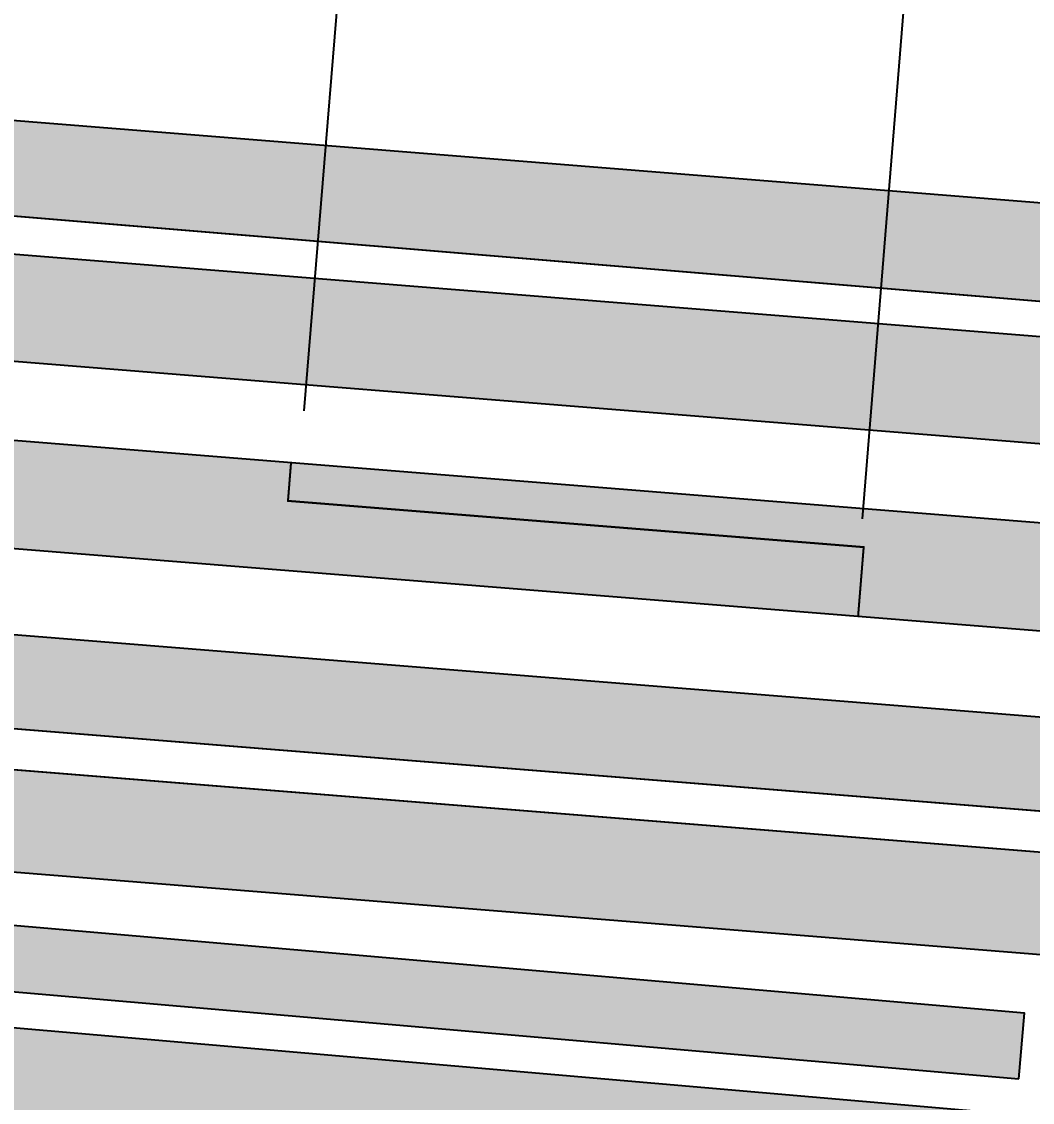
# Model space of a CAD drawing. Header units: metres. Extents: x 286532 to 329498, y 7396783 to 7466136.
# Drawn here: x 329164.8 to 329264.7, y 7396900.2 to 7397007 of the extents above; entities that cross this region are included whole.
import ezdxf

# ---------------------------------------------------------------- set-up
doc = ezdxf.new("R2010")
doc.units = ezdxf.units.M
doc.header["$LTSCALE"] = 10
doc.linetypes.add('DASHED2', pattern=[0.375, 0.25, -0.125])
doc.layers.get('0').update_dxf_attribs({"color": 255})
doc.layers.add('_AUX-PLATAFORMA COTAS', color=1, linetype='Continuous', lineweight=25)
doc.layers.add('_AUX-PLATAFORMA EXISTENTE', color=252, linetype='Continuous', lineweight=25)
doc.styles.get("Standard").update_dxf_attribs({"font": 'arial.ttf'})
doc.dimstyles.new('ISO-25', dxfattribs={"dimtxt": 2.5, "dimasz": 2.5, "dimexe": 1.25, "dimexo": 0.625, "dimtad": 1, "dimtxsty": 'Standard', "dimcen": 2.5, "dimadec": 0, "dimazin": 0, "dimtfac": 1, "dimtmove": 0, "dimatfit": 3, "dimfxl": 1, "dimarcsym": 0})

# ---------------------------------------------------------------- blocks, each defined once
blk = doc.blocks.new('estação_barra-funda')
at = {"ltscale": 0.05, "true_color": 0x9c9c9c}
h = blk.add_hatch(color=253, dxfattribs=at)
h.dxf.hatch_style = 1
h.paths.add_polyline_path([(329348.6, 7396972.43), (329349.76, 7396982.27), (329051, 7397006.27), (329050.14, 7396997.23)])
h = blk.add_hatch(color=253, dxfattribs=at)
h.dxf.hatch_style = 1
h.paths.add_polyline_path([(329322.73, 7396960.68), (329323.27, 7396971.17), (329076.02, 7396991.03), (329075.11, 7396980.57)])
h = blk.add_hatch(color=253, dxfattribs=at)
h.dxf.hatch_style = 1
h.paths.add_polyline_path([(329345.95, 7396940.31), (329346.8, 7396950.89), (329048.01, 7396974.89), (329047.53, 7396964.28)])
h.paths.add_polyline_path([(329344.59, 7396922.64), (329345.33, 7396931.83), (329046.63, 7396955.82), (329046.17, 7396946.59)])
h.paths.add_polyline_path([(329318.78, 7396910.52), (329319.37, 7396920.56), (329071.65, 7396940.45), (329070.84, 7396930.43)])
h.paths.add_polyline_path([(329263.34, 7396902.52), (329263.9, 7396908.99), (329098.18, 7396923.36), (329097.61, 7396916.89)])
h.paths.add_polyline_path([(329262.07, 7396888.95), (329262.72, 7396898.99), (329097.37, 7396913.33), (329096.38, 7396903.32)])
h.paths.add_polyline_path([(329261.01, 7396877.01), (329261.57, 7396883.49), (329095.85, 7396897.86), (329095.29, 7396891.39)])
at = {"layer": '_AUX-PLATAFORMA EXISTENTE', "color": 28, "true_color": 0x0d0d0d}
for points in [[(329348.6, 7396972.43), (329349.76, 7396982.27), (329051, 7397006.27), (329050.14, 7396997.23)], [(329348.6, 7396972.43), (329349.76, 7396982.27), (329051, 7397006.27), (329050.25, 7396997.22)], [(329322.73, 7396960.68), (329323.27, 7396971.17), (329076.02, 7396991.03), (329075.11, 7396980.57)], [(329322.73, 7396960.67), (329323.27, 7396971.17), (329076.02, 7396991.03), (329075.11, 7396980.57)], [(329345.95, 7396940.31), (329346.8, 7396950.89), (329048.01, 7396974.89), (329047.53, 7396964.28)], [(329345.95, 7396940.31), (329346.8, 7396950.89), (329048.01, 7396974.89), (329047.53, 7396964.28)], [(329344.48, 7396922.64), (329345.33, 7396931.83), (329046.63, 7396955.82), (329046.17, 7396946.59)], [(329344.59, 7396922.64), (329345.33, 7396931.83), (329046.63, 7396955.82), (329046.17, 7396946.59)], [(329318.78, 7396910.52), (329319.37, 7396920.56), (329071.65, 7396940.45), (329070.84, 7396930.43)], [(329318.78, 7396910.52), (329319.37, 7396920.56), (329071.77, 7396940.44), (329070.84, 7396930.43)], [(329262.07, 7396888.96), (329262.72, 7396898.99), (329097.37, 7396913.33), (329096.38, 7396903.32)], [(329262.07, 7396888.95), (329262.72, 7396898.99), (329097.37, 7396913.33), (329096.38, 7396903.32)]]:
    blk.add_lwpolyline(points, close=True, dxfattribs=at)
at = {"layer": '_AUX-PLATAFORMA EXISTENTE', "color": 28, "true_color": 0x0d0d0d, "elevation": 724}
blk.add_lwpolyline([(329263.34, 7396902.52), (329263.9, 7396908.99), (329098.18, 7396923.36), (329097.61, 7396916.89)], close=True, dxfattribs=at)
blk = doc.blocks.new('_ArchTick')
at = {"color": 0, "linetype": 'ByBlock', "const_width": 0.15}
blk.add_lwpolyline([(-0.5, -0.5), (0.5, 0.5)], dxfattribs=at)
blk = doc.blocks.new('*D180')
at = {"layer": '_AUX-PLATAFORMA COTAS', "color": 0, "lineweight": -2, "ltscale": 0.05, "transparency": 16777216}
for p, q in [((329045.15, 7396942.64), (329034.19, 7396806.79)), ((329344.18, 7396918.52), (329333.22, 7396782.67)), ((329034.29, 7396808.04), (329333.32, 7396783.91))]:
    blk.add_line(p, q, dxfattribs=at)
at = {"layer": 'Defpoints', "color": 0, "ltscale": 0.05, "transparency": 16777216}
for p in [(329045.55, 7396947.63), (329344.58, 7396923.5), (329333.32, 7396783.91)]:
    blk.add_point(p, dxfattribs=at)
at = {"layer": '_AUX-PLATAFORMA COTAS', "color": 0, "lineweight": -2, "ltscale": 0.05, "transparency": 16777216, "xscale": 2.5, "yscale": 2.5, "zscale": 2.5}
for p, rotation in [((329034.29, 7396808.04), 175.3873200481715), ((329333.32, 7396783.91), 355.3873200481715)]:
    blk.add_blockref('_ArchTick', p, dxfattribs=dict(at, rotation=rotation))
at = {"layer": '_AUX-PLATAFORMA COTAS', "color": 0, "ltscale": 0.05, "transparency": 16777216, "insert": (329183.59, 7396793.31), "char_height": 4, "attachment_point": 5, "rotation": 175.3873}
blk.add_mtext('300', dxfattribs=at)
blk = doc.blocks.new('*D181')
at = {"layer": '_AUX-PLATAFORMA COTAS', "color": 0, "lineweight": -2, "ltscale": 0.05, "transparency": 16777216}
for p, q in [((329192.7, 7396968.53), (329197.55, 7397027.63)), ((329197.45, 7397026.38), (329496.44, 7397001.85)), ((329491.7, 7396944), (329496.54, 7397003.1))]:
    blk.add_line(p, q, dxfattribs=at)
at = {"layer": 'Defpoints', "color": 0, "ltscale": 0.05, "transparency": 16777216}
for p in [(329496.44, 7397001.85), (329192.3, 7396963.55), (329491.29, 7396939.02)]:
    blk.add_point(p, dxfattribs=at)
at = {"layer": '_AUX-PLATAFORMA COTAS', "color": 0, "lineweight": -2, "ltscale": 0.05, "transparency": 16777216, "xscale": 2.5, "yscale": 2.5, "zscale": 2.5}
for p, rotation in [((329197.45, 7397026.38), 175.3098981671097), ((329496.44, 7397001.85), 355.3098981671097)]:
    blk.add_blockref('_ArchTick', p, dxfattribs=dict(at, rotation=rotation))
at = {"layer": '_AUX-PLATAFORMA COTAS', "color": 0, "ltscale": 0.05, "transparency": 16777216, "insert": (329346.73, 7397011.46), "char_height": 4, "attachment_point": 5, "rotation": 175.3099}
blk.add_mtext('300', dxfattribs=at)
blk = doc.blocks.new('*D182')
at = {"layer": '_AUX-PLATAFORMA COTAS', "color": 0, "lineweight": -2, "ltscale": 0.05, "transparency": 16777216}
for p, q in [((329048.54, 7396973.96), (329053.07, 7397030.04)), ((329252.32, 7397012.69), (329052.97, 7397028.79)), ((329247.89, 7396957.86), (329252.42, 7397013.94))]:
    blk.add_line(p, q, dxfattribs=at)
at = {"layer": 'Defpoints', "color": 0, "ltscale": 0.05, "transparency": 16777216}
for p in [(329052.97, 7397028.79), (329048.14, 7396968.97), (329247.49, 7396952.88)]:
    blk.add_point(p, dxfattribs=at)
at = {"layer": '_AUX-PLATAFORMA COTAS', "color": 0, "lineweight": -2, "ltscale": 0.05, "transparency": 16777216, "xscale": 2.5, "yscale": 2.5, "zscale": 2.5}
for p, rotation in [((329052.97, 7397028.79), 175.38360220643), ((329252.32, 7397012.69), 355.3836022064301)]:
    blk.add_blockref('_ArchTick', p, dxfattribs=dict(at, rotation=rotation))
at = {"layer": '_AUX-PLATAFORMA COTAS', "color": 0, "ltscale": 0.05, "transparency": 16777216, "insert": (329152.43, 7397018.08), "char_height": 4, "attachment_point": 5, "rotation": 175.3836}
blk.add_mtext('200', dxfattribs=at)

msp = doc.modelspace()

# ---------------------------------------------------------------- linework, layer by layer
at = {"color": 250, "linetype": 'DASHED2', "ltscale": 2, "true_color": 0x2e2e2e, "const_width": 0.2}
msp.add_lwpolyline([(329191.414, 7396963.369), (329191.115, 7396959.62), (329248.001, 7396955.05), (329247.449, 7396948.226)], dxfattribs=at)

# ---------------------------------------------------------------- block references
msp.add_blockref('estação_barra-funda', (0, 0))

# ---------------------------------------------------------------- dimensions: what is measured, and where the dimension line sits
at = {"layer": '_AUX-PLATAFORMA COTAS', "ltscale": 0.05}
for p1, p2, distance, picture, middle in [((329247.488, 7396952.877), (329048.138, 7396968.974), -60.01, '*D182', (329152.428, 7397018.082)), ((329192.295, 7396963.547), (329491.287, 7396939.017), 63.048, '*D181', (329346.728, 7397011.459)), ((329045.549, 7396947.629), (329344.578, 7396923.503), -140.045, '*D180', (329183.587, 7396793.315))]:
    dim = msp.add_aligned_dim(p1=p1, p2=p2, distance=distance, dimstyle='ISO-25', override={"dimtxt": 4, "dimexo": 5, "dimtad": 4, "dimblk1": 'ArchTick', "dimblk2": 'ArchTick', "dimsah": 1}, dxfattribs=at)
    dim.commit()
    dim.dimension.update_dxf_attribs({"geometry": picture, "text_midpoint": middle})

doc.saveas('drawing.dxf')
